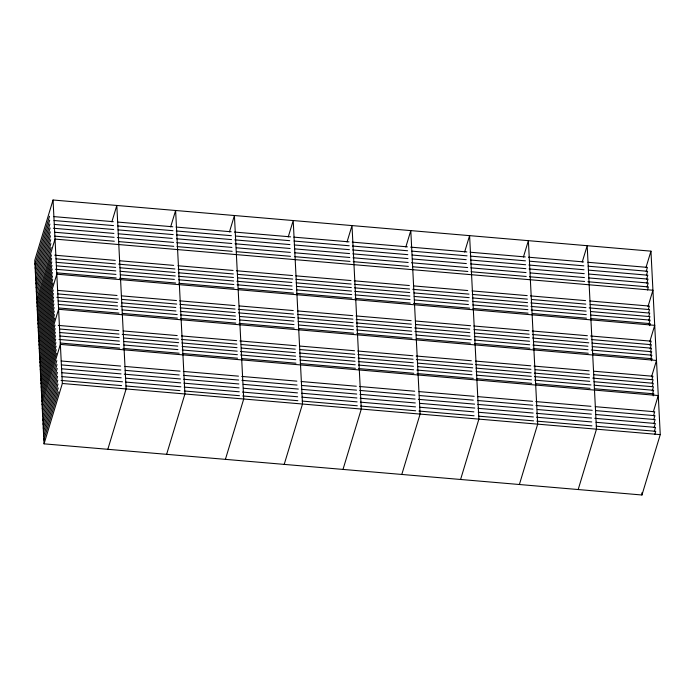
<?xml version="1.0" encoding="UTF-8"?>
<svg xmlns="http://www.w3.org/2000/svg" width="695" height="695" viewBox="0 0 695 695"><rect width="100%" height="100%" fill="white"/><g stroke="black" fill="none" stroke-linecap="round" stroke-linejoin="round"><path stroke-width="1.04" d="M53.046 200.004L34.75 260.373L44.046 443.844L641.954 494.996L660.25 434.627L650.954 251.156L53.046 200.004L62.342 383.484L44.046 443.844M34.95 264.282L49.51 216.232M35.15 268.192L49.71 220.141M35.341 272.101L49.91 224.051M35.541 276.011L50.11 227.96M35.74 279.92L50.301 231.869M35.94 283.829L50.5 235.779M36.14 287.739L50.7 239.688M36.331 291.639L50.9 243.597M36.531 295.549L51.1 247.507M36.731 299.458L55.027 239.097L652.935 290.241L647.975 306.617M36.904 302.968L51.473 254.917M37.087 306.478L51.647 258.436M37.261 309.987L51.83 261.945M37.443 313.497L52.003 265.455M37.617 317.007L52.186 268.965M37.799 320.517L52.36 272.475M37.973 324.026L52.542 275.985M38.156 327.536L52.716 279.494M38.329 331.046L52.898 283.004M38.512 334.556L56.808 274.195L654.716 325.338L649.755 341.714M38.685 338.074L53.254 290.024M38.868 341.584L53.428 293.533M39.042 345.094L53.602 297.043M39.215 348.603L53.784 300.553M39.398 352.113L53.958 304.062M39.572 355.623L54.141 307.572M39.754 359.133L54.314 311.082M39.928 362.642L54.497 314.592M40.11 366.152L54.67 318.102M40.284 369.662L58.58 309.292L656.488 360.444L651.528 376.812M40.466 373.172L55.027 325.121M40.64 376.681L55.209 328.631M40.823 380.191L55.383 332.14M40.996 383.701L55.565 335.65M41.179 387.211L55.739 339.16M41.352 390.72L55.921 342.67M41.535 394.23L56.095 346.18M41.709 397.74L56.269 349.689M41.882 401.25L56.451 353.199M42.065 404.759L60.361 344.39L658.269 395.542L653.309 411.909M42.265 408.669L56.825 360.618M42.465 412.578L57.025 364.528M42.656 416.487L57.225 368.437M42.855 420.397L57.424 372.346M43.055 424.298L57.615 376.256M43.255 428.207L57.815 380.165M43.446 432.116L58.015 384.066M43.646 436.026L58.215 387.975M43.846 439.935L58.415 391.884M111.86 221.835L116.821 205.459L126.116 388.939L107.821 449.3M170.657 226.865L175.618 210.489L184.913 393.961L166.618 454.33M229.454 231.895L234.415 215.52L243.71 398.991L225.406 459.36M288.243 236.926L293.203 220.55L302.499 404.021L284.203 464.39M347.04 241.956L352 225.58L361.296 409.051L343 469.42M405.837 246.977L410.797 230.61L420.093 414.081L401.797 474.45M464.625 252.007L469.594 235.64L478.881 419.111L460.585 479.48M523.422 257.037L528.382 240.67L537.678 424.141L519.382 484.511M582.219 262.067L587.179 245.7L596.475 429.171L578.179 489.541M645.994 267.523L650.954 251.156M646.185 271.467L647.419 267.384L587.953 262.293M646.376 275.376L647.618 271.285L588.152 266.202M646.576 279.286L647.818 275.194L588.352 270.112M646.776 283.195L648.018 279.103L588.552 274.021M646.976 287.105L648.209 283.013L588.743 277.93M647.479 289.989L648.409 286.922L587.866 281.744M648.452 309.136L649.382 306.069L589.916 300.978M648.626 312.646L649.556 309.579L590.09 304.488M648.809 316.156L649.738 313.089L589.186 307.911M648.678 320.69L649.912 316.599L590.446 311.508M648.852 324.2L650.094 320.108L590.628 315.017M649.651 325.66L650.268 323.618L590.802 318.527M649.921 345.259L651.154 341.167L590.611 335.989M650.094 348.768L651.337 344.677L591.871 339.594M650.277 352.278L651.51 348.186L592.044 343.104M650.451 355.788L651.693 351.696L592.227 346.614M650.633 359.298L651.867 355.206L591.323 350.028M651.423 360.766L652.049 358.716L592.583 353.633M652.006 379.331L652.935 376.264L593.469 371.182M652.188 382.841L653.118 379.774L593.652 374.692M652.362 386.351L653.291 383.284L592.748 378.106M652.231 390.885L653.474 386.794L593.999 381.711M652.405 394.395L653.648 390.303L594.182 385.221M653.204 395.863L653.821 393.813L594.355 388.731M653.491 415.853L654.733 411.761L595.268 406.679M653.691 419.763L654.933 415.671L595.467 410.589M653.891 423.672L655.133 419.58L595.667 414.498M654.091 427.581L655.333 423.49L594.781 418.312M654.29 431.491L655.524 427.399L596.058 422.308M654.794 434.375L655.724 431.308L596.258 426.217M53.836 216.605L113.302 221.688M117.629 222.061L172.768 226.779M176.017 227.057L231.157 231.774M234.397 232.052L290.623 236.856M293.863 237.134L349.003 241.851M352.252 242.129L407.392 246.847M410.632 247.125L466.858 251.938M470.107 252.215L525.246 256.933M528.487 257.202L583.626 261.919M54.036 220.515L113.502 225.597M117.829 225.971L172.968 230.688M176.209 230.966L231.357 235.683M235.674 236.048L289.737 240.679M294.063 241.043L349.203 245.761M352.452 246.039L407.591 250.756M411.918 251.13L467.057 255.847M470.298 256.116L525.446 260.834M529.764 261.207L583.826 265.829M54.236 224.424L113.702 229.506M118.028 229.88L173.168 234.597M176.408 234.875L231.548 239.593M234.797 239.871L289.937 244.579M294.263 244.953L349.403 249.67M352.643 249.948L407.791 254.665M412.109 255.03L466.171 259.661M470.498 260.026L525.637 264.743M528.886 265.021L584.026 269.738M53.35 228.238L113.902 233.416M118.22 233.789L172.282 238.411M176.608 238.785L231.748 243.493M234.997 243.771L290.136 248.489M294.463 248.862L349.602 253.579M352.843 253.857L407.982 258.575M412.309 258.94L466.371 263.57M470.697 263.935L525.837 268.652M529.077 268.93L584.226 273.648M54.627 232.234L114.093 237.325M117.342 237.603L173.559 242.416M176.808 242.685L231.948 247.403M236.274 247.776L290.336 252.398M294.654 252.771L349.802 257.489M353.043 257.767L408.182 262.484M411.431 262.762L467.648 267.566M470.897 267.844L526.037 272.562M530.363 272.935L584.426 277.557M54.827 236.144L114.293 241.235M118.619 241.599L173.759 246.317M177.008 246.595L232.147 251.312M236.474 251.686L290.527 256.307M294.854 256.681L349.993 261.398M353.242 261.676L408.382 266.394M412.708 266.758L467.848 271.476M471.088 271.754L526.237 276.471M529.477 276.749L584.617 281.466M54.714 255.195L115.266 260.382M119.592 260.747L173.646 265.377M177.972 265.742L233.112 270.459M236.361 270.737L292.578 275.55M295.827 275.828L350.966 280.545M354.207 280.815L409.355 285.532M413.673 285.906L467.735 290.527M472.061 290.901L527.201 295.618M530.45 295.896L585.59 300.614M55.974 258.801L115.439 263.892M118.689 264.169L174.905 268.974M178.155 269.252L233.294 273.969M237.62 274.343L292.76 279.06M296.001 279.338L351.149 284.055M354.389 284.325L409.529 289.042M412.778 289.32L468.995 294.133M472.244 294.411L527.383 299.128M531.71 299.493L585.763 304.123M56.156 262.31L115.622 267.401M119.948 267.766L175.088 272.483M178.328 272.761L233.468 277.479M237.794 277.852L291.857 282.474M296.183 282.848L351.322 287.565M354.563 287.834L409.711 292.552M414.029 292.925L469.177 297.642M472.418 297.92L527.557 302.638M530.806 302.916L585.946 307.633M56.33 265.82L115.796 270.911M120.122 271.276L175.262 275.993M178.511 276.271L233.65 280.988M236.891 281.267L292.03 285.984M296.357 286.357L351.496 291.075M354.745 291.353L409.885 296.061M414.211 296.435L468.274 301.057M472.591 301.43L527.74 306.147M530.98 306.426L586.12 311.143M55.426 269.243L115.978 274.421M120.296 274.786L174.358 279.416M178.685 279.781L233.824 284.498M237.073 284.776L292.213 289.494M296.539 289.867L351.679 294.584M354.919 294.862L410.067 299.571M414.385 299.945L468.447 304.566M472.774 304.94L527.913 309.657M531.162 309.935L586.302 314.653M56.686 272.84L116.152 277.93M119.392 278.209L175.618 283.013M178.867 283.291L234.007 288.008M238.333 288.382L293.472 293.099M296.713 293.377L351.852 298.094M355.102 298.372L410.241 303.089M413.482 303.359L469.707 308.172M472.947 308.45L528.096 313.167M532.413 313.541L586.476 318.162M57.572 290.388L117.038 295.479M121.364 295.844L176.504 300.561M179.753 300.839L234.893 305.557M239.219 305.93L293.281 310.552M297.608 310.926L352.747 315.643M355.988 315.921L411.127 320.638M415.454 321.003L470.593 325.72M473.842 325.998L528.982 330.716M532.222 330.994L587.371 335.711M57.755 293.898L118.298 299.076M121.547 299.354L176.686 304.071M179.927 304.349L235.075 309.067M238.316 309.344L293.455 314.062M297.781 314.435L352.921 319.153M356.17 319.431L411.31 324.148M415.636 324.513L469.69 329.143M474.016 329.508L529.156 334.226M532.405 334.504L587.544 339.221M56.851 297.321L117.394 302.499M121.721 302.864L175.783 307.494M180.109 307.859L235.249 312.576M238.489 312.854L294.715 317.667M297.955 317.945L353.103 322.662M356.344 322.94L411.483 327.658M414.733 327.936L469.872 332.653M474.199 333.018L529.338 337.735M532.578 338.013L588.804 342.826M58.111 300.918L117.577 306.009M120.817 306.286L175.957 311.004M180.283 311.369L235.423 316.086M239.749 316.46L293.811 321.081M298.138 321.455L353.277 326.172M356.526 326.45L411.666 331.168M414.906 331.445L470.046 336.163M474.372 336.528L529.512 341.245M533.838 341.619L587.901 346.24M58.284 304.427L117.75 309.518M122.077 309.883L177.216 314.6M180.465 314.878L235.605 319.596M239.931 319.969L293.994 324.591M298.311 324.965L353.46 329.682M356.7 329.96L411.84 334.677M416.166 335.042L471.306 339.759M474.555 340.037L529.694 344.755M532.935 345.033L588.074 349.75M58.467 307.937L119.01 313.124M122.259 313.393L177.399 318.11M180.639 318.388L235.779 323.106M239.028 323.384L294.167 328.101M298.494 328.474L353.633 333.192M356.874 333.47L412.022 338.187M416.34 338.552L470.402 343.182M474.728 343.547L529.868 348.264M533.117 348.543L588.257 353.26M58.276 325.399L118.819 330.577M123.145 330.95L177.208 335.572M181.534 335.937L236.674 340.654M239.914 340.932L296.139 345.745M299.38 346.023L354.519 350.74M357.769 351.018L412.908 355.736M416.149 356.014L471.297 360.731M475.615 361.096L530.763 365.813M534.003 366.091L589.143 370.809M59.527 328.996L119.001 334.087M122.242 334.365L178.467 339.177M181.708 339.447L236.847 344.164M241.174 344.538L295.236 349.159M299.562 349.533L354.702 354.25M357.942 354.528L413.082 359.245M416.331 359.524L472.557 364.328M475.797 364.606L530.937 369.323M535.263 369.697L589.325 374.318M59.709 332.505L119.175 337.596M123.502 337.97L178.641 342.687M181.882 342.956L237.03 347.674M241.347 348.047L295.41 352.669M299.736 353.043L354.876 357.76M358.125 358.038L413.264 362.755M417.591 363.12L472.73 367.837M475.971 368.115L531.119 372.833M534.359 373.111L589.499 377.828M59.883 336.015L119.349 341.106M123.675 341.48L177.738 346.101M182.064 346.466L237.204 351.184M240.453 351.462L295.592 356.179M299.919 356.552L355.058 361.27M358.299 361.548L413.438 366.265M417.764 366.63L471.827 371.26M476.153 371.625L531.293 376.342M534.533 376.62L589.681 381.338M58.979 339.438L119.531 344.616M123.858 344.989L177.92 349.611M182.238 349.985L237.386 354.693M240.626 354.971L295.766 359.689M300.092 360.062L355.232 364.779M358.481 365.057L413.621 369.775M416.861 370.053L472.001 374.77M476.327 375.135L531.475 379.852M534.716 380.13L590.941 384.943M60.239 343.035L119.705 348.126M122.954 348.404L179.171 353.216M182.42 353.494L237.56 358.203M241.886 358.577L295.948 363.198M300.275 363.572L355.414 368.289M358.655 368.567L413.794 373.285M417.043 373.562L473.26 378.367M476.509 378.645L531.649 383.362M535.975 383.736L590.038 388.357M61.151 360.983L120.617 366.074M124.944 366.447L180.083 371.165M183.332 371.443L238.472 376.151M241.712 376.429L296.852 381.147M301.178 381.52L356.318 386.238M359.567 386.516L414.707 391.233M419.033 391.598L474.172 396.315M477.413 396.593L532.561 401.31M535.802 401.588L590.941 406.306M61.351 364.892L120.817 369.983M125.143 370.357L179.197 374.979M183.523 375.343L238.672 380.061M241.912 380.339L297.052 385.056M301.378 385.43L356.518 390.147M359.767 390.425L414.906 395.142M419.233 395.507L473.286 400.138M477.613 400.502L532.752 405.22M536.001 405.498L592.227 410.311M61.551 368.802L121.017 373.893M124.257 374.171L180.483 378.975M183.723 379.253L238.863 383.97M243.189 384.344L298.329 389.061M301.578 389.339L356.717 394.056M359.958 394.334L415.106 399.052M418.347 399.33L474.572 404.134M477.812 404.412L532.952 409.129M537.278 409.503L591.341 414.124M61.742 372.711L121.208 377.802M125.534 378.167L180.683 382.884M183.923 383.162L239.063 387.88M243.389 388.253L297.451 392.875M301.778 393.248L356.917 397.966M360.158 398.244L415.297 402.961M419.624 403.326L474.763 408.043M478.012 408.321L533.152 413.038M536.392 413.317L591.541 418.034M61.942 376.62L122.494 381.798M125.734 382.076L180.874 386.794M184.123 387.072L239.262 391.789M242.503 392.067L297.651 396.784M301.969 397.158L357.117 401.875M360.358 402.153L415.497 406.87M419.823 407.235L473.886 411.857M478.212 412.231L533.352 416.948M536.592 417.226L591.732 421.943M61.064 380.434L121.608 385.621M125.934 385.986L179.996 390.616M184.314 390.981L239.462 395.698M242.703 395.976L297.842 400.694M302.169 401.067L357.308 405.784M360.557 406.062L415.697 410.771M418.937 411.049L474.086 415.766M478.403 416.14L533.552 420.857M536.792 421.135L591.932 425.853M62.342 383.484L660.25 434.627M641.841 492.833L641.954 494.996"/></g></svg>
